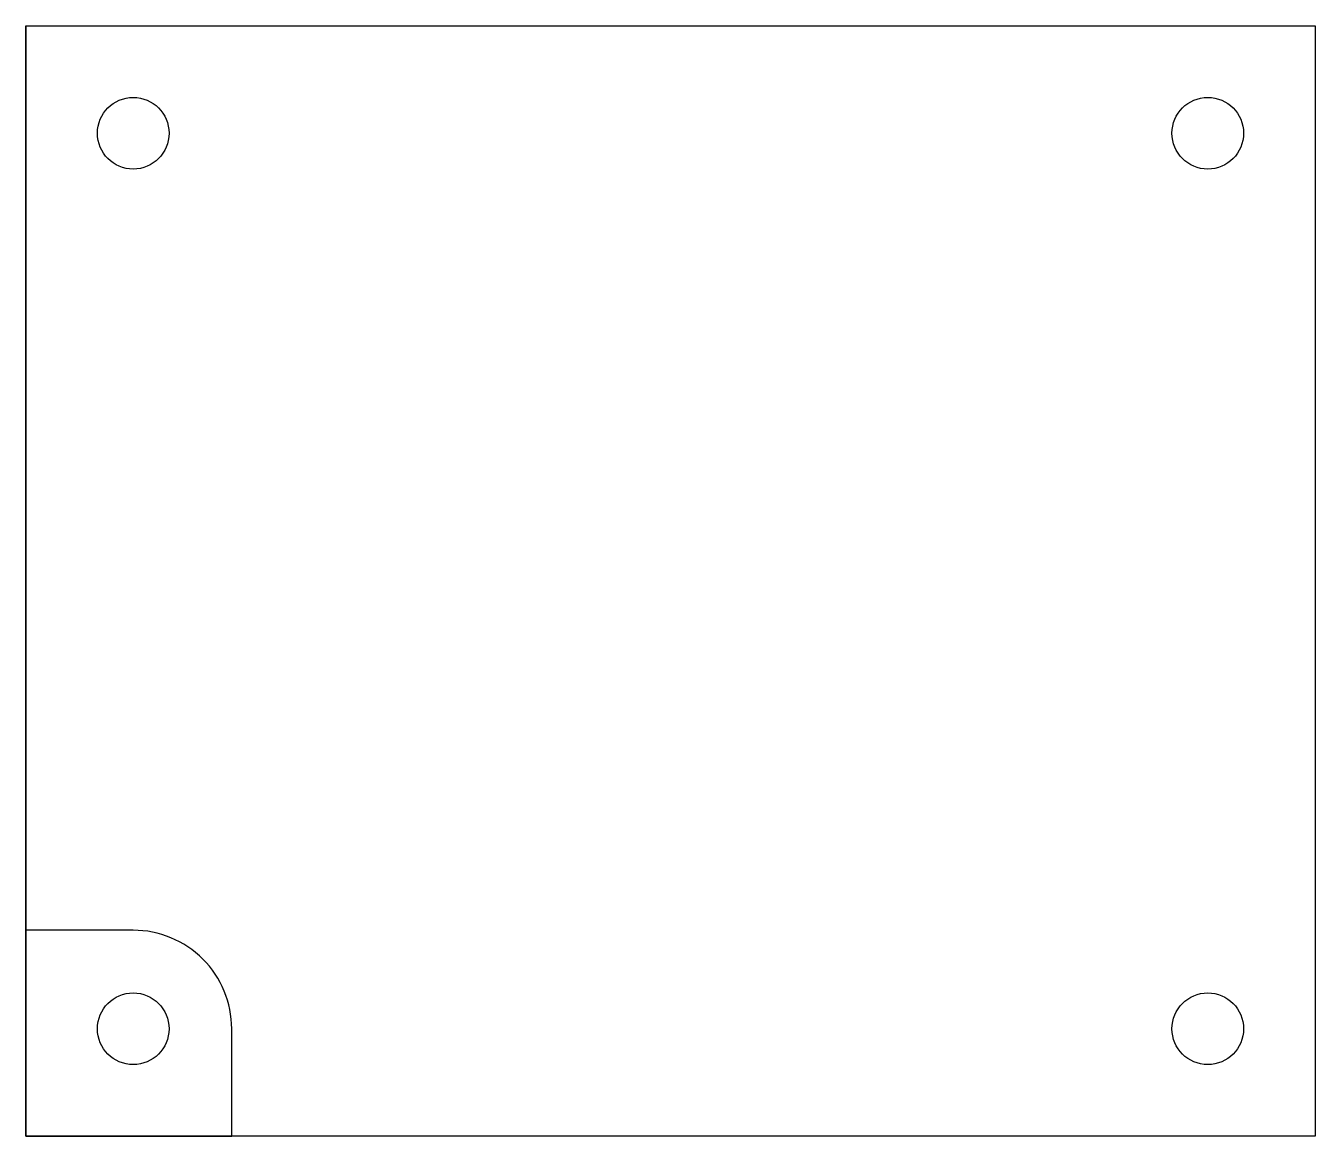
# Model space of a CAD drawing. Header units: millimetres. Extents: x -58 to -22, y -33 to -2.
import ezdxf

# ---------------------------------------------------------------- set-up
doc = ezdxf.new("R2010")
doc.units = ezdxf.units.MM
doc.layers.get('0').update_dxf_attribs({"linetype": 'CONTINUOUS'})

msp = doc.modelspace()

# ---------------------------------------------------------------- linework, layer by layer
msp.add_line((-58, -2), (-58, -33))
msp.add_lwpolyline([(-22, -33), (-58, -33), (-58, -2), (-22, -2)], close=True)
msp.add_lwpolyline([(-52.25, -30, 0.414214), (-55, -27.25), (-58, -27.25), (-58, -33), (-52.25, -33)], format="xyb", close=True)
for centre in [(-55, -5), (-25, -5), (-55, -30), (-55, -30), (-25, -30)]:
    msp.add_circle(centre, 1)

doc.saveas('drawing.dxf')
